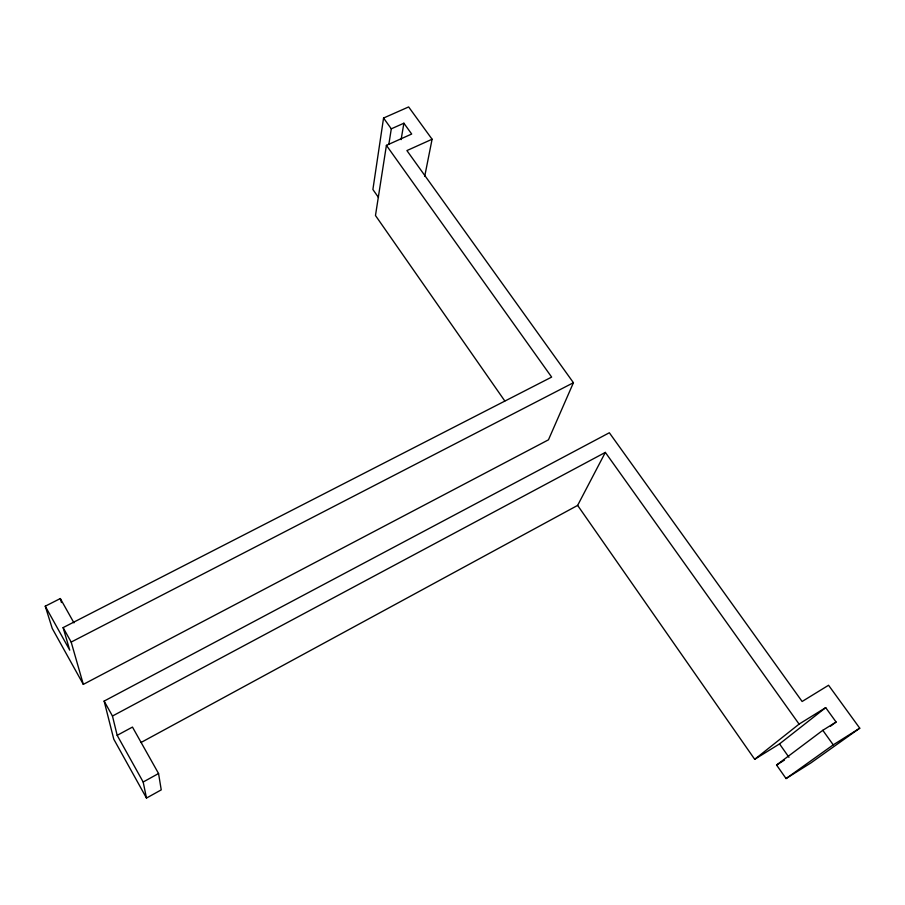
<?xml version="1.0" encoding="UTF-8"?>
<svg xmlns="http://www.w3.org/2000/svg" width="905" height="905" viewBox="0 0 905 905"><rect width="100%" height="100%" fill="white"/><g stroke="black" fill="none" stroke-linecap="round" stroke-linejoin="round"><path stroke-width="1.36" d="M424.694 176.43L432.092 139.234L408.641 106.937L383.562 118.035L372.894 189.496L378.482 197.471M388.879 144.121L391.299 128.827L403.89 123.216L411.685 134.031L386.412 145.354L375.473 215.514L504.809 400.972M401.107 139.63L403.89 123.216M432.092 139.234L406.911 150.581L573.431 382.713L548.464 439.819L83.317 684.384L52.252 628.466L45.25 606.192L60.318 598.556L73.961 622.866M141.135 742.428L577.628 505.397L605.343 452.398L799.081 724.113L825.699 707.642L836.084 722.02L830.473 726.217M577.628 505.397L754.702 759.306L799.081 724.113M754.702 759.306L779.522 743.899L825.699 707.642M146.486 798.063L143.171 782.01L117.175 735.335L132.469 727.077L158.556 773.526L161.237 789.873L146.486 798.063L113.792 739.215L104.132 701.092L609.337 432.76L802.124 701.488L828.561 685.255L859.75 728.197L810.79 762.994L786.06 778.56L776.569 765.03L822.803 730.312L836.084 722.02M786.06 778.56L833.245 744.86L859.75 728.197M776.569 765.03L784.454 760.098M143.171 782.01L158.556 773.526M117.175 735.335L112.469 716.036L605.343 452.398M83.317 684.384L71.178 642.075L573.431 382.713M45.25 606.192L69.742 650.163L63.112 627.617L551.643 377.091L386.412 145.354M383.562 118.035L391.299 128.827M822.803 730.312L833.245 744.86M779.522 743.899L788.956 757.293M63.112 627.617L71.178 642.075M104.132 701.092L112.469 716.036M60.318 598.556L61.438 602.526"/></g></svg>
